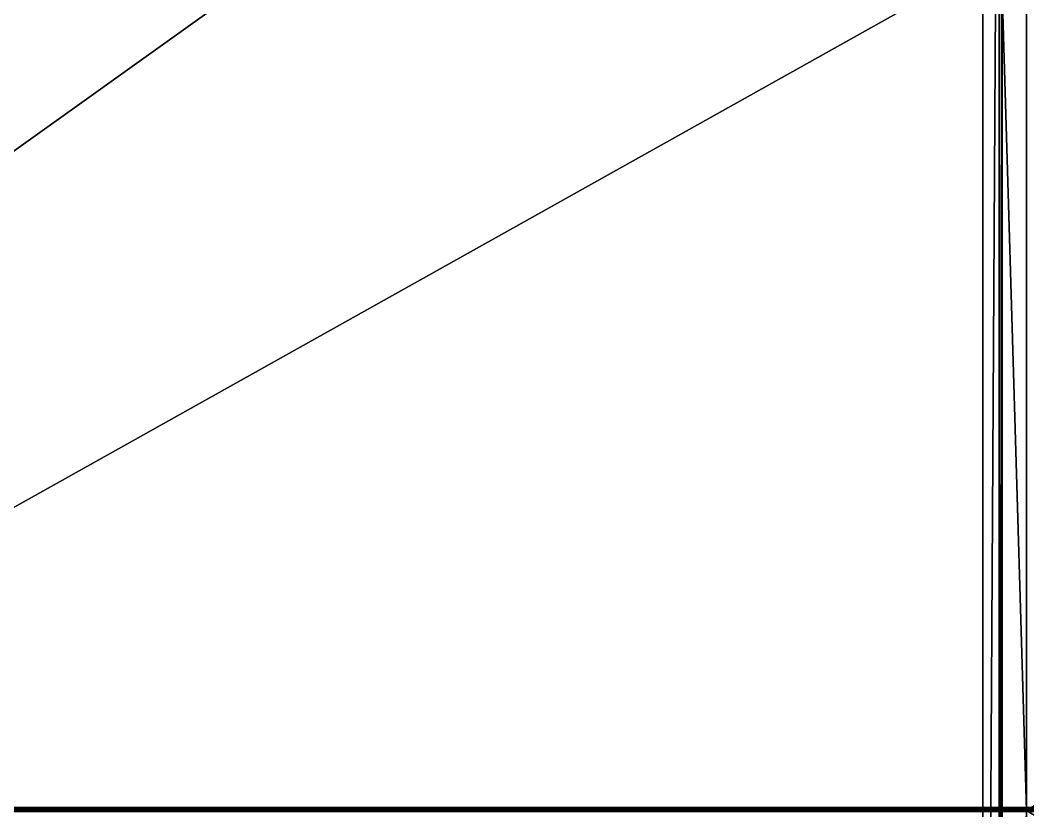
# Model space of a CAD drawing. Extents: x -508 to 86, y -225 to -3.
# Drawn here: x -124.2 to -53.6, y -114.2 to -58.7 of the extents above; entities that cross this region are included whole.
import ezdxf

# ---------------------------------------------------------------- set-up
doc = ezdxf.new("R2010")
doc.units = 0
doc.header["$MEASUREMENT"] = 0
doc.layers.get('0').update_dxf_attribs({"linetype": 'CONTINUOUS'})

msp = doc.modelspace()

# ---------------------------------------------------------------- linework, layer by layer
for points in [[(-55.388, -12.787, 1.296), (-55.58, -13.686, -0.913), (-55.58, -214.654, -0.913)], [(-55.388, -12.787, 1.296), (-55.58, -214.654, -0.913), (-55.388, -215.552, 1.296)], [(-55.58, -13.686, -0.913), (-56.735, -19.311, -12.591), (-56.735, -209.029, -12.591)], [(-55.58, -13.686, -0.913), (-56.735, -209.029, -12.591), (-55.58, -214.654, -0.913)], [(-56.735, -19.311, -12.591), (-325.08, -17.108, -7.264), (-325.08, -211.232, -7.264)], [(-56.735, -19.311, -12.591), (-325.08, -211.232, -7.264), (-56.735, -209.029, -12.591)], [(-55.388, -56.663, 1.296), (-53.668, -114.17, 18.028), (-53.668, -47.164, 18.028)], [(55.868, -47.164, 27.87), (-53.668, -47.164, 18.028), (-53.668, -114.17, 18.028)], [(55.868, -47.164, 27.87), (-53.668, -114.17, 18.028), (55.868, -114.17, 27.87)], [(-55.388, -56.663, 1.296), (-55.388, -114.17, 1.296), (-53.668, -114.17, 18.028)], [(7.658, -113.967, 91.678), (-162.291, -113.967, 146.836), (-162.291, -114.102, 146.836)], [(7.658, -113.967, 91.678), (-162.291, -114.102, 146.836), (7.658, -114.102, 91.678)], [(7.658, -114.102, 91.678), (-162.291, -114.102, 146.836), (-162.291, -114.238, 146.836)], [(7.658, -114.102, 91.678), (-162.291, -114.238, 146.836), (7.658, -114.238, 91.678)], [(-55.388, -171.676, 1.296), (-53.668, -181.176, 18.028), (-53.668, -114.17, 18.028)], [(-55.388, -171.676, 1.296), (-53.668, -114.17, 18.028), (-55.388, -114.17, 1.296)], [(55.868, -181.176, 27.87), (55.868, -114.17, 27.87), (-53.668, -114.17, 18.028)], [(55.868, -181.176, 27.87), (-53.668, -114.17, 18.028), (-53.668, -181.176, 18.028)]]:
    msp.add_3dface(points)
at = {"color": 250}
for points in [[(6.846, -19.245, 91.942), (-162.291, -37.551, 146.836), (-162.291, -113.967, 146.836)], [(6.846, -19.245, 91.942), (-162.291, -113.967, 146.836), (7.658, -113.967, 91.678)]]:
    msp.add_3dface(points, dxfattribs=at)

doc.saveas('drawing.dxf')
